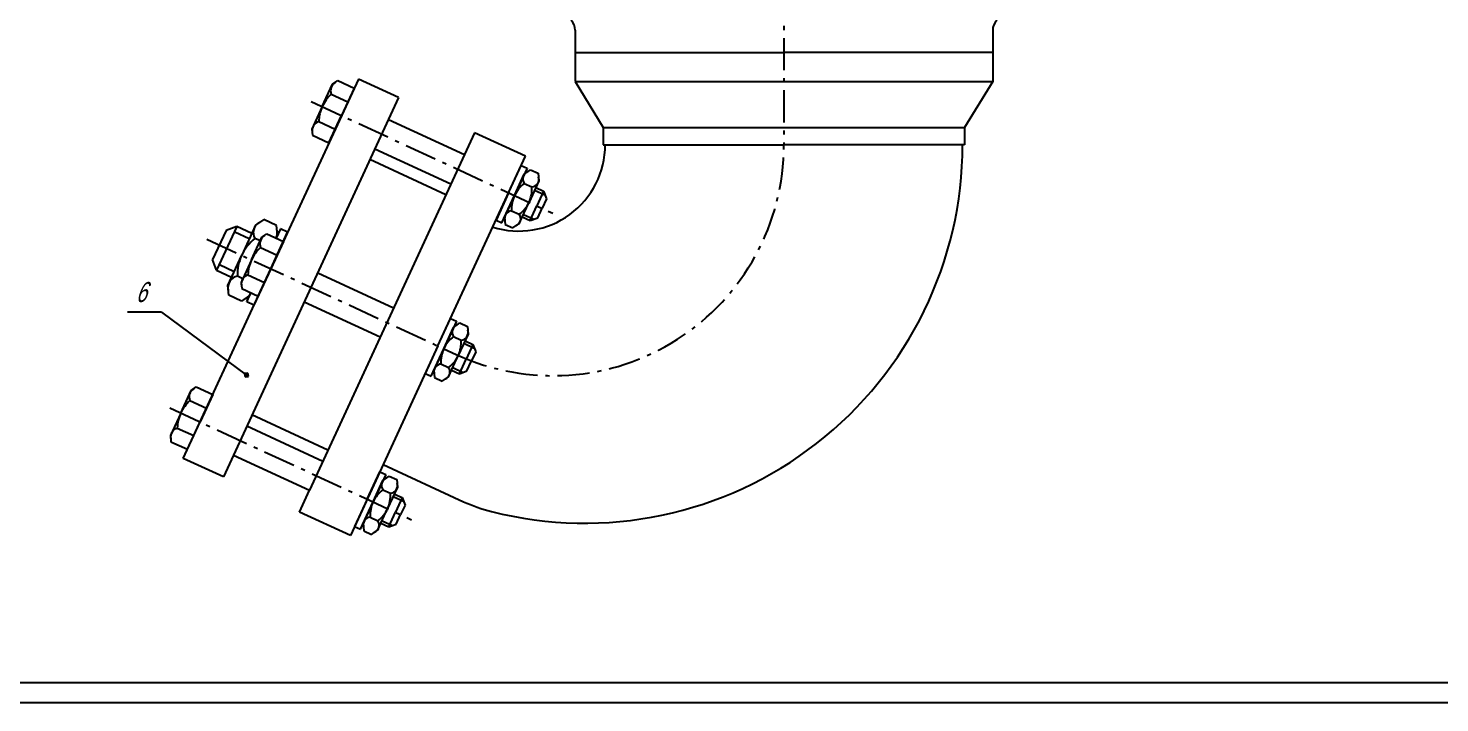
# Model space of a CAD drawing. Extents: x 0 to 841, y 0 to 594.
# Drawn here: x 190.4 to 542, y 0 to 167.9 of the extents above; entities that cross this region are included whole.
import ezdxf

# ---------------------------------------------------------------- set-up
doc = ezdxf.new("R2010")
doc.units = 0
doc.header["$MEASUREMENT"] = 0
for name, pattern in [('K5LT_AXLED', [13, 8, -2, 1, -2]), ('K5LT_BASIC', [0]), ('K5LT_DASHED', [6, 4, -2]), ('K5LT_THIN', [0])]:
    doc.linetypes.add(name, pattern=pattern)
doc.layers.add('LAYER0VIEW0', color=7, linetype='Continuous')
doc.layers.add('LAYER2VIEW0', color=7, linetype='Continuous')
doc.styles.add('K5_TEXTSTYLE', font='win_eskd.shx', dxfattribs={"width": 0.7, "oblique": 15, "bigfont": 'b_eskd.shx'})

# ---------------------------------------------------------------- blocks, each defined once
blk = doc.blocks.new('*L27')
at = {"layer": 'LAYER0VIEW0', "color": 7, "linetype": 'K5LT_THIN'}
for p, q in [((-20.94, 15.44), (-29.36, 15.44)), ((-20.94, 15.44), (0.24, -0.18)), ((0.6, 0.3), (-0.24, 0.18)), ((0, 0), (-0.24, 0.18)), ((-0.24, 0.18), (-0.11, -0.66)), ((0.42, 0.06), (0, 0)), ((0, 0), (0.06, -0.42)), ((0.48, -0.36), (0.42, 0.06)), ((0.72, -0.53), (0.6, 0.3)), ((-0.11, -0.66), (0.72, -0.53)), ((0.06, -0.42), (0.48, -0.36))]:
    blk.add_line(p, q, dxfattribs=at)
at = {"layer": 'LAYER0VIEW0', "color": 7, "style": 'K5_TEXTSTYLE', "oblique": 20, "width": 0.7}
blk.add_text('6', height=5, dxfattribs=at).set_placement((-27.36, 17.98))
blk = doc.blocks.new('*U57')
at = {"layer": 'LAYER0VIEW0', "color": 5, "linetype": 'K5LT_BASIC'}
for p, q in [((0, 0), (3.14, 6.81)), ((4.6, 6.14), (1.45, -0.67)), ((3.14, 6.81), (4.6, 6.14)), ((0, 0), (-3.14, -6.81)), ((-1.69, -7.48), (1.45, -0.67)), ((-3.14, -6.81), (-1.69, -7.48))]:
    blk.add_line(p, q, dxfattribs=at)
blk = doc.blocks.new('*U58')
at = {"layer": 'LAYER0VIEW0', "color": 5, "linetype": 'K5LT_BASIC'}
for p, q in [((0, 0), (4.19, 9.08)), ((2.38, 9.92), (1.33, 7.65)), ((4.19, 9.08), (2.38, 9.92)), ((0, 0), (-4.19, -9.08)), ((-6.01, -8.24), (-4.96, -5.98)), ((-4.19, -9.08), (-6.01, -8.24))]:
    blk.add_line(p, q, dxfattribs=at)
blk = doc.blocks.new('*U59')
at = {"layer": 'LAYER0VIEW0', "color": 5, "linetype": 'K5LT_BASIC'}
for p, q in [((-3.43, 3.94), (-5.45, 2.52)), ((-0.22, 2.46), (-3.43, 3.94)), ((-5.45, 2.52), (-8.91, -4.97)), ((0, 0), (-0.22, 2.46)), ((-4.26, -1.4), (-5.6, -0.78)), ((-0.31, -0.68), (0, 0)), ((-12.37, -12.46), (-8.91, -4.97)), ((-8.62, -10.83), (-9.96, -10.21)), ((-12.14, -14.93), (-12.37, -12.46)), ((-8.94, -16.41), (-12.14, -14.93)), ((-6.92, -14.98), (-8.94, -16.41)), ((-6.61, -14.3), (-6.92, -14.98))]:
    blk.add_line(p, q, dxfattribs=at)
for centre, radius, start, end in [((-3.19, 0.69), 2.83, 116.2311, 211.2438), ((-2.85, 0.54), 2.83, 334.4741, 14.191), ((1.56, -9.81), 11.53, 128.4327, 155.211), ((1.56, -9.81), 11.53, 155.211, 181.9894), ((-9.51, -13), 2.83, 99.1782, 194.191), ((-9.18, -13.16), 2.83, 296.2311, 335.948)]:
    blk.add_arc(centre, radius, start, end, dxfattribs=at)
blk = doc.blocks.new('*U60')
at = {"layer": 'LAYER0VIEW0', "color": 5, "linetype": 'K5LT_BASIC'}
for p, q in [((0, 0), (2.45, 5.31)), ((2.45, 5.31), (4.01, 6.41)), ((6.08, 3.63), (3.63, -1.68)), ((4.01, 6.41), (5.91, 5.54)), ((5.91, 5.54), (6.08, 3.63)), ((0, 0), (-2.45, -5.31)), ((2.44, 3.01), (4.34, 2.13)), ((1.18, -6.99), (3.63, -1.68)), ((-2.45, -5.31), (-2.28, -7.21)), ((-0.71, -3.81), (1.19, -4.68)), ((-0.38, -8.09), (1.18, -6.99)), ((-2.28, -7.21), (-0.38, -8.09))]:
    blk.add_line(p, q, dxfattribs=at)
for centre, radius, start, end in [((3.97, 4.12), 1.89, 112.9946, 215.9867), ((4.19, 4.02), 1.89, 274.4354, 17.4275), ((7.12, -3.29), 7.84, 155.211, 183.7899), ((7.12, -3.29), 7.84, 126.6321, 155.211), ((-3.49, 1.61), 7.84, 335.211, 3.7899), ((-3.49, 1.61), 7.84, 306.6321, 335.211), ((-0.56, -5.7), 1.89, 94.4354, 197.4275), ((-0.34, -5.8), 1.89, 292.9946, 35.9867)]:
    blk.add_arc(centre, radius, start, end, dxfattribs=at)
blk = doc.blocks.new('*U61')
at = {"layer": 'LAYER0VIEW0', "color": 5, "linetype": 'K5LT_BASIC'}
for p, q in [((2.72, -1.26), (5.31, 4.35)), ((5.31, 4.35), (6.57, 5.23)), ((6.57, 5.23), (10.68, 3.33)), ((4.99, 1.83), (9.11, -0.07)), ((10.68, 3.33), (7.54, -3.48)), ((2.72, -1.26), (0.13, -6.86)), ((4.39, -10.29), (7.54, -3.48)), ((0.13, -6.86), (0.27, -8.39)), ((1.85, -4.99), (5.96, -6.89)), ((19.2, -4.46), (38.12, -13.2)), ((0.27, -8.39), (4.39, -10.29)), ((15.84, -11.72), (34.77, -20.46)), ((55.91, -21.42), (57.87, -22.32)), ((57.87, -22.32), (56.2, -25.95)), ((58.56, -24.18), (57.47, -26.54)), ((57.87, -22.32), (58.56, -24.18)), ((54.52, -29.58), (56.2, -25.95)), ((56.38, -28.9), (57.47, -26.54)), ((52.56, -28.68), (54.52, -29.58)), ((54.52, -29.58), (56.38, -28.9))]:
    blk.add_line(p, q, dxfattribs=at)
at = {"layer": 'LAYER0VIEW0', "color": 7, "linetype": 'K5LT_AXLED'}
blk.add_line((0, 0), (60.19, -27.8), dxfattribs=at)
at = {"layer": 'LAYER0VIEW0', "color": 7, "linetype": 'K5LT_THIN'}
for p, q in [((55.63, -22.03), (58.2, -23.22)), ((52.84, -28.07), (55.42, -29.25))]:
    blk.add_line(p, q, dxfattribs=at)
at = {"layer": 'LAYER0VIEW0', "color": 5, "linetype": 'K5LT_BASIC'}
for centre, radius, start, end in [((7.24, 2.74), 2.43, 122.442, 202.1628), ((11.39, -5.26), 9.55, 132.0737, 155.211), ((11.39, -5.26), 9.55, 155.211, 178.3483), ((2.61, -7.29), 2.43, 108.2592, 187.98)]:
    blk.add_arc(centre, radius, start, end, dxfattribs=at)
blk = doc.blocks.new('*U62')
at = {"layer": 'LAYER0VIEW0', "color": 5, "linetype": 'K5LT_BASIC'}
for p, q in [((2.72, -1.26), (5.31, 4.35)), ((5.31, 4.35), (6.57, 5.23)), ((6.57, 5.23), (10.68, 3.33)), ((4.99, 1.83), (9.11, -0.07)), ((10.68, 3.33), (7.54, -3.48)), ((2.72, -1.26), (0.13, -6.86)), ((4.39, -10.29), (7.54, -3.48)), ((0.13, -6.86), (0.27, -8.39)), ((1.85, -4.99), (5.96, -6.89)), ((19.2, -4.46), (38.12, -13.2)), ((0.27, -8.39), (4.39, -10.29)), ((15.84, -11.72), (34.77, -20.46)), ((55.91, -21.42), (57.87, -22.32)), ((57.87, -22.32), (56.2, -25.95)), ((58.56, -24.18), (57.47, -26.54)), ((57.87, -22.32), (58.56, -24.18)), ((54.52, -29.58), (56.2, -25.95)), ((56.38, -28.9), (57.47, -26.54)), ((52.56, -28.68), (54.52, -29.58)), ((54.52, -29.58), (56.38, -28.9))]:
    blk.add_line(p, q, dxfattribs=at)
at = {"layer": 'LAYER0VIEW0', "color": 7, "linetype": 'K5LT_AXLED'}
blk.add_line((0, 0), (60.19, -27.8), dxfattribs=at)
at = {"layer": 'LAYER0VIEW0', "color": 7, "linetype": 'K5LT_THIN'}
for p, q in [((55.63, -22.03), (58.2, -23.22)), ((52.84, -28.07), (55.42, -29.25))]:
    blk.add_line(p, q, dxfattribs=at)
at = {"layer": 'LAYER0VIEW0', "color": 5, "linetype": 'K5LT_BASIC'}
for centre, radius, start, end in [((7.24, 2.74), 2.43, 122.442, 202.1628), ((11.39, -5.26), 9.55, 132.0737, 155.211), ((11.39, -5.26), 9.55, 155.211, 178.3483), ((2.61, -7.29), 2.43, 108.2592, 187.98)]:
    blk.add_arc(centre, radius, start, end, dxfattribs=at)
blk = doc.blocks.new('*U63')
at = {"layer": 'LAYER0VIEW0', "color": 5, "linetype": 'K5LT_BASIC'}
for p, q in [((0, 0), (2.45, 5.31)), ((2.45, 5.31), (4.01, 6.41)), ((6.08, 3.63), (3.63, -1.68)), ((4.01, 6.41), (5.91, 5.54)), ((5.91, 5.54), (6.08, 3.63)), ((0, 0), (-2.45, -5.31)), ((2.44, 3.01), (4.34, 2.13)), ((1.18, -6.99), (3.63, -1.68)), ((-2.45, -5.31), (-2.28, -7.21)), ((-0.71, -3.81), (1.19, -4.68)), ((-0.38, -8.09), (1.18, -6.99)), ((-2.28, -7.21), (-0.38, -8.09))]:
    blk.add_line(p, q, dxfattribs=at)
for centre, radius, start, end in [((3.97, 4.12), 1.89, 112.9946, 215.9867), ((4.19, 4.02), 1.89, 274.4354, 17.4275), ((7.12, -3.29), 7.84, 126.6321, 155.211), ((-3.49, 1.61), 7.84, 335.211, 3.7899), ((7.12, -3.29), 7.84, 155.211, 183.7899), ((-3.49, 1.61), 7.84, 306.6321, 335.211), ((-0.56, -5.7), 1.89, 94.4354, 197.4275), ((-0.34, -5.8), 1.89, 292.9946, 35.9867)]:
    blk.add_arc(centre, radius, start, end, dxfattribs=at)
blk = doc.blocks.new('*U64')
at = {"layer": 'LAYER0VIEW0', "color": 5, "linetype": 'K5LT_BASIC'}
for p, q in [((0, 0), (3.14, 6.81)), ((4.6, 6.14), (1.45, -0.67)), ((3.14, 6.81), (4.6, 6.14)), ((0, 0), (-3.14, -6.81)), ((-1.69, -7.48), (1.45, -0.67)), ((-3.14, -6.81), (-1.69, -7.48))]:
    blk.add_line(p, q, dxfattribs=at)
blk = doc.blocks.new('*U77')
at = {"layer": 'LAYER0VIEW0', "color": 5, "linetype": 'K5LT_BASIC'}
for p, q in [((0, 0), (2.45, 5.31)), ((2.45, 5.31), (4.01, 6.41)), ((6.08, 3.63), (3.63, -1.68)), ((4.01, 6.41), (5.91, 5.54)), ((5.91, 5.54), (6.08, 3.63)), ((0, 0), (-2.45, -5.31)), ((2.44, 3.01), (4.34, 2.13)), ((1.18, -6.99), (3.63, -1.68)), ((-2.45, -5.31), (-2.28, -7.21)), ((-0.71, -3.81), (1.19, -4.68)), ((-0.38, -8.09), (1.18, -6.99)), ((-2.28, -7.21), (-0.38, -8.09))]:
    blk.add_line(p, q, dxfattribs=at)
for centre, radius, start, end in [((3.97, 4.12), 1.89, 112.9946, 215.9867), ((4.19, 4.02), 1.89, 274.4354, 17.4275), ((7.12, -3.29), 7.84, 155.211, 183.7899), ((7.12, -3.29), 7.84, 126.6321, 155.211), ((-3.49, 1.61), 7.84, 335.211, 3.7899), ((-3.49, 1.61), 7.84, 306.6321, 335.211), ((-0.56, -5.7), 1.89, 94.4354, 197.4275), ((-0.34, -5.8), 1.89, 292.9946, 35.9867)]:
    blk.add_arc(centre, radius, start, end, dxfattribs=at)
blk = doc.blocks.new('*U78')
at = {"layer": 'LAYER0VIEW0', "color": 5, "linetype": 'K5LT_BASIC'}
for p, q in [((0, 0), (3.14, 6.81)), ((4.6, 6.14), (1.45, -0.67)), ((3.14, 6.81), (4.6, 6.14)), ((0, 0), (-3.14, -6.81)), ((-1.69, -7.48), (1.45, -0.67)), ((-3.14, -6.81), (-1.69, -7.48))]:
    blk.add_line(p, q, dxfattribs=at)
blk = doc.blocks.new('*U79')
at = {"layer": 'LAYER0VIEW0', "color": 5, "linetype": 'K5LT_BASIC'}
for p, q in [((0, 0), (2.59, 5.61)), ((2.59, 5.61), (3.84, 6.49)), ((3.84, 6.49), (7.96, 4.59)), ((7.96, 4.59), (4.81, -2.22)), ((0, 0), (-2.59, -5.61)), ((2.27, 3.08), (6.39, 1.18)), ((1.66, -9.04), (4.81, -2.22)), ((16.48, -3.2), (35.4, -11.94)), ((-2.59, -5.61), (-2.45, -7.14)), ((-0.88, -3.73), (3.24, -5.63)), ((-2.45, -7.14), (1.66, -9.04)), ((13.12, -10.47), (32.04, -19.2)), ((53.19, -20.16), (55.15, -21.06)), ((55.15, -21.06), (53.47, -24.7)), ((55.15, -21.06), (55.83, -22.92)), ((55.83, -22.92), (54.74, -25.28)), ((49.84, -27.42), (51.8, -28.33)), ((51.8, -28.33), (53.47, -24.7)), ((51.8, -28.33), (53.65, -27.64)), ((53.65, -27.64), (54.74, -25.28))]:
    blk.add_line(p, q, dxfattribs=at)
at = {"layer": 'LAYER0VIEW0', "color": 7, "linetype": 'K5LT_THIN'}
for p, q in [((52.91, -20.77), (55.48, -21.96)), ((50.12, -26.81), (52.69, -28))]:
    blk.add_line(p, q, dxfattribs=at)
at = {"layer": 'LAYER0VIEW0', "color": 5, "linetype": 'K5LT_BASIC'}
for centre, radius, start, end in [((4.52, 4), 2.43, 122.442, 202.1628), ((8.67, -4), 9.55, 132.0737, 155.211), ((8.67, -4), 9.55, 155.211, 178.3483), ((-0.12, -6.03), 2.43, 108.2592, 187.98)]:
    blk.add_arc(centre, radius, start, end, dxfattribs=at)
blk = doc.blocks.new('*S129')
at = {"layer": 'LAYER2VIEW0', "color": 7, "linetype": 'K5LT_THIN'}
blk.add_line((841, 0), (0, 0), dxfattribs=at)

msp = doc.modelspace()

# ---------------------------------------------------------------- linework, layer by layer
at = {"layer": 'LAYER0VIEW0', "color": 7, "linetype": 'K5LT_AXLED'}
for p, q in [((378.61, 555.45), (378.61, 138.89)), ((234.9, 115.37), (297.01, 86.69))]:
    msp.add_line(p, q, dxfattribs=at)
at = {"layer": 'LAYER0VIEW0', "color": 5, "linetype": 'K5LT_BASIC'}
for p, q in [((326.61, 167.39), (326.61, 161.89)), ((430.61, 167.39), (430.61, 161.89)), ((326.61, 161.89), (378.61, 161.89)), ((326.61, 161.89), (326.61, 154.66)), ((430.61, 161.89), (378.61, 161.89)), ((430.61, 161.89), (430.61, 154.66)), ((272.63, 155.23), (253.34, 113.47)), ((282.61, 150.62), (272.63, 155.23)), ((326.61, 154.66), (333.61, 143.21)), ((326.61, 154.66), (430.61, 154.66)), ((430.61, 154.66), (423.61, 143.21)), ((282.61, 150.62), (239.01, 56.2)), ((301.53, 141.88), (299.02, 136.43)), ((314.24, 136.01), (301.53, 141.88)), ((333.61, 143.21), (333.61, 138.89)), ((333.61, 143.21), (423.61, 143.21)), ((423.61, 143.21), (423.61, 138.89)), ((333.61, 138.89), (336.61, 138.89)), ((336.61, 138.89), (378.61, 138.89)), ((420.61, 138.89), (378.61, 138.89)), ((423.61, 138.89), (420.61, 138.89)), ((299.02, 136.43), (260.44, 52.91)), ((294.41, 126.44), (275.48, 135.18)), ((292.44, 88.8), (314.24, 136.01)), ((239.67, 117.58), (236.32, 110.31)), ((242.32, 118.55), (237.29, 107.66)), ((242.32, 118.55), (239.67, 117.58)), ((246.08, 116.82), (242.32, 118.55)), ((237.29, 107.66), (236.32, 110.31)), ((237.29, 107.66), (241.04, 105.93)), ((229.02, 60.81), (248.31, 102.57)), ((292.44, 88.8), (270.64, 41.59)), ((265.06, 62.89), (246.13, 71.63)), ((239.01, 56.2), (229.02, 60.81)), ((278.81, 59.29), (298.83, 50.04)), ((257.93, 47.46), (260.44, 52.91)), ((270.64, 41.59), (257.93, 47.46)), ((20, 5), (836, 5))]:
    msp.add_line(p, q, dxfattribs=at)
at = {"layer": 'LAYER0VIEW0', "color": 7, "linetype": 'K5LT_DASHED'}
for p, q in [((245.45, 115.46), (240.33, 117.82)), ((241.67, 107.29), (236.56, 109.65))]:
    msp.add_line(p, q, dxfattribs=at)
at = {"layer": 'LAYER0VIEW0', "color": 5, "linetype": 'K5LT_BASIC'}
for centre, radius, start, end in [((322.99, 167.39), 3.63, 0, 43.6028), ((434.24, 167.39), 3.63, 136.3972, 180), ((328.92, 138.89), 94.19, 255.7719, 0), ((312.62, 138.89), 21.49, 252.3745, 0), ((315.6, 86.36), 40, 245.211, 255.7719)]:
    msp.add_arc(centre, radius, start, end, dxfattribs=at)
at = {"layer": 'LAYER0VIEW0', "color": 7, "linetype": 'K5LT_AXLED'}
msp.add_arc((321.12, 138.89), 57.49, 245.211, 0, dxfattribs=at)

# ---------------------------------------------------------------- block references
at = {"layer": 'LAYER0VIEW0'}
for name, p in [('*U61', (260.9, 149.63)), ('*U57', (310.05, 126.93)), ('*U60', (311.5, 126.26)), ('*U59', (252.47, 116.35)), ('*U79', (246.01, 110.24)), ('*U58', (250.82, 108.02)), ('*L27', (244.5, 81.75)), ('*U78', (292.44, 88.8)), ('*U77', (293.89, 88.13)), ('*U62', (225.68, 73.37)), ('*U64', (274.83, 50.67)), ('*U63', (276.28, 50))]:
    msp.add_blockref(name, p, dxfattribs=at)
at = {"layer": 'LAYER2VIEW0'}
msp.add_blockref('*S129', (0, 0), dxfattribs=at)

doc.saveas('drawing.dxf')
